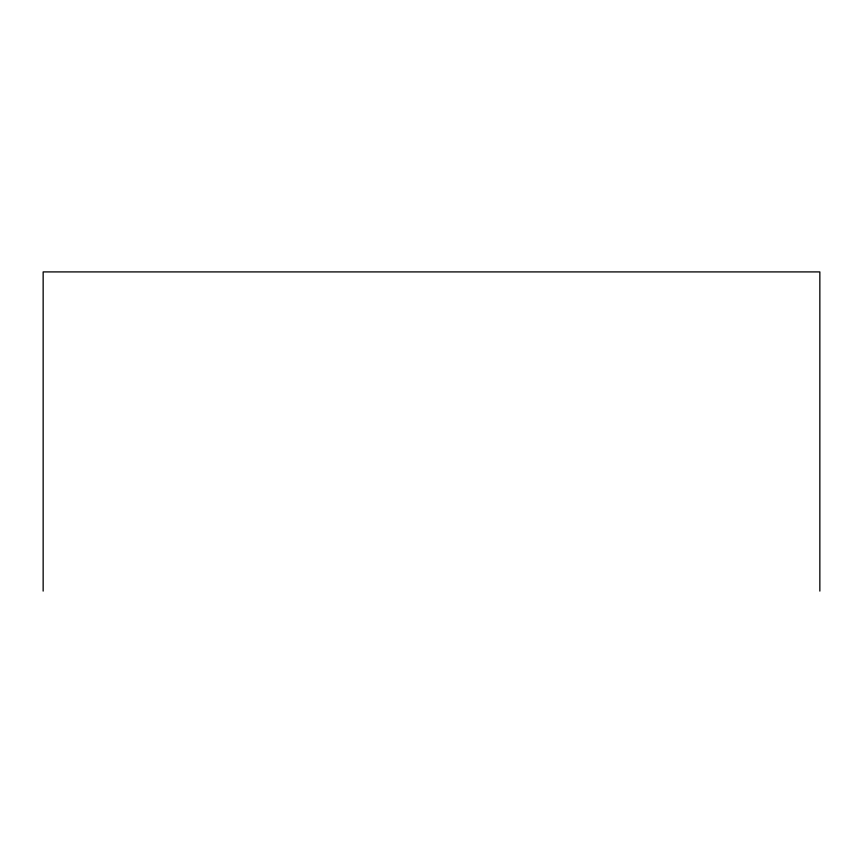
<?xml version="1.0" encoding="UTF-8"?>
<svg xmlns="http://www.w3.org/2000/svg" width="863" height="863" viewBox="0 0 863 863"><rect width="100%" height="100%" fill="white"/><g stroke="black" fill="none" stroke-linecap="round" stroke-linejoin="round"><path stroke-width="1.29" d="M819.85 591.09L819.85 271.91L43.15 271.91L43.15 591.09"/></g></svg>
